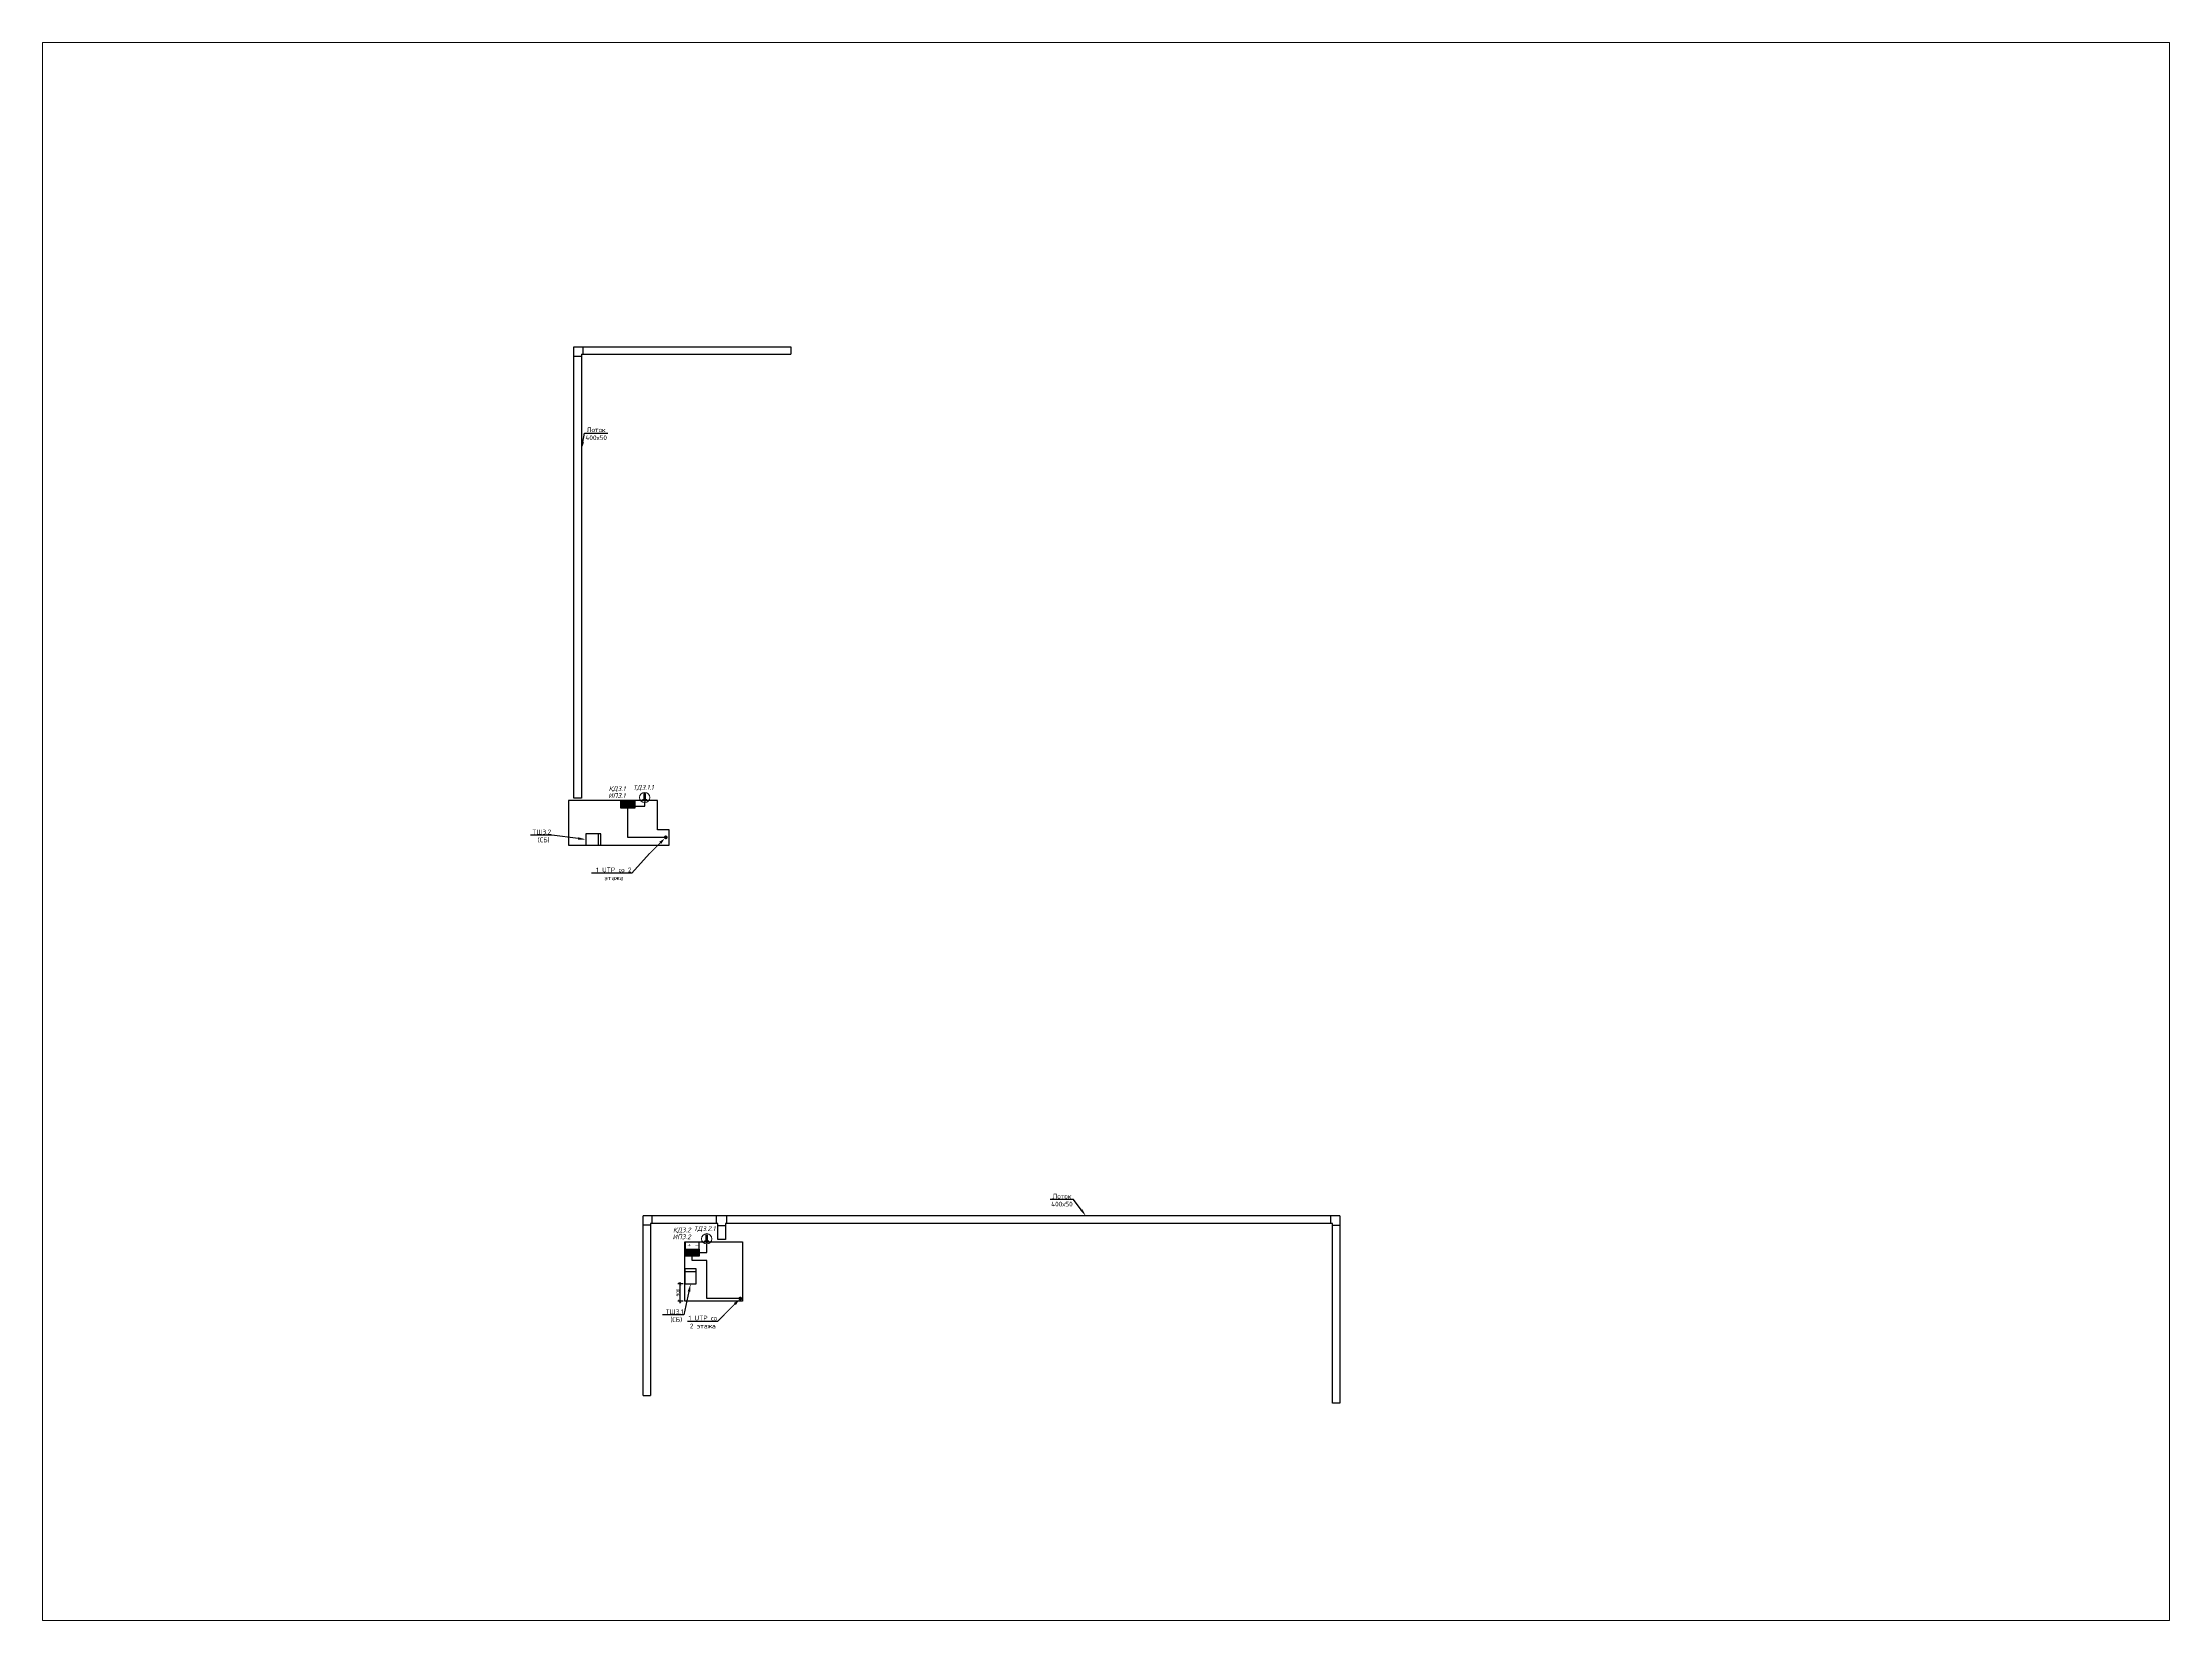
# Paper-space layout '6. 3 этаж' of a CAD drawing. Header units: millimetres. Extents: x 34 to 1152, y 4 to 833.
# The model-space entities are those that its viewports show. They can reach past a viewport. Long polylines and large blocks are cut down to what shows.
import ezdxf
from ezdxf import colors
from ezdxf.entities.mleader import LeaderData, LeaderLine
from ezdxf.math import Vec2, Vec3

# ---------------------------------------------------------------- set-up
doc = ezdxf.new("R2010")
doc.units = ezdxf.units.MM
doc.header["$LTSCALE"] = 0.5
doc.layers.get('0').update_dxf_attribs({"lineweight": 18})
doc.layers.get('Defpoints').update_dxf_attribs({"color": 4, "lineweight": 140})
doc.layers.add('1', color=7, linetype='Continuous')
for name, color, linetype, lineweight in [('_0', 7, 'Continuous', 18), ('_СКУД', 1, 'Continuous', 30), ('АПС извещ', 1, 'Continuous', 30), ('СС_СКК_Лоток', 170, 'Continuous', 25), ('СС_СКС_Оборудование', 6, 'Continuous', 30), ('СС_СКУД_кабель', 7, 'Continuous', 30), ('СС_СКУД_оборудование', 7, 'Continuous', 25), ('СС_СКУД_текст', 7, 'Continuous', 25)]:
    doc.layers.add(name, color=color, linetype=linetype, lineweight=lineweight)
doc.styles.add('BRAZEN-txt', font='isocpeui.ttf')
doc.styles.add('DEN', font='', dxfattribs={"height": 300})
doc.styles.add('ICOCPEUR', font='')
doc.styles.add('ISOCPEUR', font='isocpeui.ttf', dxfattribs={"height": 2.5})
doc.styles.get('DEN').set_extended_font_data('ISOCPEUR')
doc.styles.get('ICOCPEUR').set_extended_font_data('ISOCPEUR')
doc.dimstyles.new('BRAZEN-Размеры_осевые', dxfattribs={"dimscale": 0, "dimtxt": 350, "dimasz": 150, "dimexe": 100, "dimexo": 100, "dimgap": 70, "dimtad": 1, "dimdec": 0, "dimzin": 0, "dimdsep": 46, "dimtxsty": 'BRAZEN-txt', "dimblk": 'ARCHTICK', "dimcen": 1, "dimdle": 100, "dimadec": 0, "dimazin": 0, "dimtfac": 1, "dimtdec": 0, "dimtofl": 0, "dimtmove": 1, "dimatfit": 3, "dimfxl": 1, "dimtolj": 1, "dimtzin": 0, "dimarcsym": 0})

# ---------------------------------------------------------------- blocks, each defined once
blk = doc.blocks.new('*U479')
blk.add_hatch(color=256).paths.add_polyline_path([(-0.7071067811865674, -0.7071067811865532, 1), (0.707106781186539, 0.7071067811865532, 1)])
blk.add_lwpolyline([(-0.7071067811865674, -0.7071067811865532, 0, 1.5, 0), (-2.828427124746199, -2.828427124746213, 2, 2, 0)], format="xyseb")
at = {"const_width": 0.5}
blk.add_lwpolyline([(-8.50000000000001, -8.49999999999999), (-2.828427124746199, -2.828427124746213)], dxfattribs=at)
blk = doc.blocks.new('_ArchTick')
at = {"color": 0, "linetype": 'ByBlock', "const_width": 0.15}
blk.add_lwpolyline([(-0.5, -0.5), (0.5, 0.5)], dxfattribs=at)
blk = doc.blocks.new('*D496')
at = {"layer": 'Defpoints', "color": 0, "transparency": 16777216}
for p in [(17884.99772734699, 253651.4417590142), (17612.3653671002, 252751.4720893755), (17884.895267847, 252751.4720893755)]:
    blk.add_point(p, dxfattribs=at)
at = {"layer": 'СС_СКК_Лоток', "color": 0, "linetype": 'Continuous', "lineweight": -2, "transparency": 16777216}
for p, q in [((17784.99772734699, 253651.4417590142), (17512.3653671002, 253651.4417590142)), ((17612.3653671002, 253751.4417590142), (17612.3653671002, 252651.4720893755)), ((17784.895267847, 252751.4720893755), (17512.3653671002, 252751.4720893755))]:
    blk.add_line(p, q, dxfattribs=at)
at = {"layer": 'СС_СКК_Лоток', "color": 0, "lineweight": -2, "transparency": 16777216, "xscale": 150, "yscale": 150, "zscale": 150}
for p, rotation in [((17612.3653671002, 253651.4417590142), 90), ((17612.3653671002, 252751.4720893755), 270)]:
    blk.add_blockref('_ArchTick', p, dxfattribs=dict(at, rotation=rotation))
at = {"layer": 'СС_СКК_Лоток', "color": 0, "lineweight": 0, "transparency": 16777216, "insert": (17513.07911710026, 253201.4569241948), "char_height": 250, "width": 731.075206624344, "attachment_point": 5, "rotation": 90, "style": 'ICOCPEUR'}
blk.add_mtext('\\A1;{\\H0.71429x;900}', dxfattribs=at)
blk = doc.blocks.new('точка доступа')
at = {"lineweight": 20}
h = blk.add_hatch(color=0, dxfattribs=at)
h.dxf.hatch_style = 1
h.paths.add_polyline_path([(-64.31671359366737, 153.680963498191), (-64.31671359366737, -292.9478224100312), (64.31671359366737, -292.9478224100312), (64.31671359366737, 153.680963498191), (154.1878885817714, 153.680963498191), (-3.552713678800501e-15, 309.5652911968064), (-154.1878885817714, 153.680963498191)])
at = {"color": 0, "lineweight": 20}
for p, q in [((-154.1878885817714, 153.680963498191), (0, 309.5652911968064)), ((-64.31671359366737, 153.680963498191), (-154.1878885817714, 153.680963498191)), ((-64.31671359366737, -292.9478224100312), (-64.31671359366737, 153.680963498191)), ((154.1878885817714, 153.680963498191), (0, 309.5652911968064)), ((64.31671359366737, -292.9478224100312), (64.31671359366737, 153.680963498191)), ((64.31671359366737, 153.680963498191), (154.1878885817714, 153.680963498191)), ((-64.31671359366737, -292.9478224100312), (64.31671359366737, -292.9478224100312))]:
    blk.add_line(p, q, dxfattribs=at)
blk.add_circle((0, 0), 385.2878542186227, dxfattribs=at)
blk = doc.blocks.new('глб87')
at = {"layer": 'АПС извещ', "color": 1, "ltscale": 100}
blk.add_lwpolyline([(188096.3652354904, -212869.5587061155), (187289.8541364425, -212869.5587061155), (187289.8541364425, -213278.6092778648), (188096.3652354904, -213278.6092778648)], close=True, dxfattribs=at)
at = {"layer": '1', "color": 7, "style": 'DEN'}
blk.add_text('+ -', height=300, dxfattribs=at).set_placement((187401.1386283098, -213161.151062093))
blk = doc.blocks.new('A$C2DBE3CD9')
at = {"layer": '_0', "true_color": 0xffffff}
h = blk.add_hatch(color=7, dxfattribs=at)
h.dxf.hatch_style = 1
h.paths.add_polyline_path([(-0.005610655527561903, 541.5949922668806), (355.4271196806803, 541.5949922668806), (355.4271196806803, 0.00213784773950465), (-0.005610655527561903, 0.00213784773950465)])
at = {"layer": '_СКУД', "color": 5, "lineweight": 30, "ltscale": 200}
for points in [[(-0.005610655527561903, 541.5949922668806), (355.4271196806803, 541.5949922668806), (355.4271196806803, 0.00213784773950465), (-0.005610655527561903, 0.00213784773950465)], [(45.32079673800035, 496.2685848641268), (310.1007122871524, 496.2685848641268), (310.1007122871524, 45.32854525028961), (45.32079673800035, 45.32854525028961)]]:
    blk.add_lwpolyline(points, close=True, dxfattribs=at)
for points in [[(45.32079673800035, 496.2685848641268), (310.1007122871524, 45.32854525028961)], [(45.32079673800035, 45.32854525028961), (310.1007122871524, 496.2685848641268)]]:
    blk.add_lwpolyline(points, dxfattribs=at)
blk = doc.blocks.new('_None')

msp = doc.modelspace()

# ---------------------------------------------------------------- linework, layer by layer
at = {"layer": 'СС_СКК_Лоток'}
for p, q in [((12040.0003723346, 279195.0045807644), (12040.0003723346, 302942.9999999829)), ((12040.0003723346, 302942.9999999829), (23459.58347132895, 302942.9999999829)), ((12440.02146020855, 302433.5273476724), (12040.0003723346, 302433.5273476724)), ((12440.01692896338, 302542.9999999829), (12440.98333850862, 279195.0211780798)), ((12440.01692896338, 302542.9999999829), (23459.58347132895, 302542.9999999829)), ((12539.97355213435, 302542.9999999829), (12539.97355213435, 302942.9999999829)), ((23459.58347132895, 302942.9999999829), (23459.58347132895, 302542.9999999829)), ((12440.98333850862, 279195.0211780798), (12040.0003723346, 279195.0045807644)), ((15681.874922939, 247788.5126824538), (15681.874922939, 257233.2273560379)), ((52331.56949849163, 257233.2273560379), (15681.87492293899, 257233.2273560379)), ((16081.874922939, 256738.1861486161), (15681.874922939, 256738.1861486161)), ((19620.49052591098, 256833.2273560379), (16081.874922939, 256833.2273560379)), ((16081.874922939, 256833.2273560379), (16081.874922939, 247788.5126824538)), ((16163.67110772466, 256833.2273560379), (16163.67110772466, 257233.2273560379)), ((19538.16346501361, 256833.2273560379), (19538.16346501361, 257233.2273560379)), ((19620.49052591098, 255990.3222189432), (19620.49052591098, 256833.2273560379)), ((19620.49052591098, 256723.9418457377), (20020.49052591098, 256723.9418457377)), ((24528.43287994702, 256833.2273560379), (20020.49052591098, 256833.2273560379)), ((20020.49052591098, 256833.2273560379), (20020.49052591098, 255990.3222189432)), ((20097.58026695194, 256833.2273560379), (20097.58026695194, 257233.2273560379)), ((51931.56949849165, 256833.2273560379), (24528.43287994702, 256833.2273560379)), ((51847.56949849163, 256833.2273560379), (51847.56949849163, 257233.2273560379)), ((51931.56949849163, 247384.3451851673), (51931.56949849165, 256833.2273560379)), ((51931.56949849163, 256738.3451851673), (52331.56949849165, 256738.3451851673)), ((52331.56949849163, 257233.2273560379), (52331.56949849163, 247384.3451851673)), ((20020.49052591098, 255990.3222189432), (19620.49052591098, 255990.3222189432)), ((15681.874922939, 247788.5126824538), (16081.874922939, 247788.5126824538)), ((52331.56949849163, 247384.3451851673), (51931.56949849163, 247384.3451851673))]:
    msp.add_line(p, q, dxfattribs=at)
at = {"layer": 'СС_СКК_Лоток', "color": 7}
for points in [[(16440.48872212239, 279075.1280782558), (11769.94290574002, 279075.1370677077), (11769.93839202845, 276730), (17059.97333646892, 276730), (17059.97333646893, 277530), (16440.48872212239, 277530), (16440.48872212239, 279075.1280782558)], [(17884.86077061214, 255870.3561632943), (20920.00000000011, 255870.0107784494), (20920, 252751.1284045421), (17884.89527201973, 252751.0948339707), (17885.25022956649, 255870.3561189756)]]:
    msp.add_lwpolyline(points, dxfattribs=at)
at = {"layer": 'СС_СКС_Оборудование', "color": 7}
for p, q in [((13324.13033734558, 277330), (13324.13033734558, 276730)), ((17884.8814322408, 254305.629987714), (18484.8814322408, 254305.629987714))]:
    msp.add_line(p, q, dxfattribs=at)
for points in [[(13469.94210864573, 277330), (12669.94210864573, 277330), (12669.94210864573, 276730), (13469.94210864573, 276730)], [(17884.8814322408, 254451.4417590141), (17884.8814322408, 253651.4417590141), (18484.8814322408, 253651.4417590141), (18484.8814322408, 254451.4417590141)]]:
    msp.add_lwpolyline(points, close=True, dxfattribs=at)
at = {"layer": 'СС_СКУД_кабель', "color": 6}
for points in [[(16878, 277140), (14888.01524544059, 277140), (14888.01524544059, 278679.9119818963)], [(20798.94866724693, 252883.8148727044), (19030.15842730817, 252883.8148727044), (19030.15842730817, 254891.1961655682), (18271.13934866744, 254891.1961655682), (18271.13934866744, 255122.0506608214)]]:
    msp.add_lwpolyline(points, dxfattribs=at)
at = {"layer": 'СС_СКУД_кабель', "color": 84}
for points in [[(14919.30311367413, 278777.7534585968), (15770.43100228362, 278777.7534585967), (15770.43100228362, 278964.6494843595)], [(18302.42721690098, 255299.7670259896), (19030.15842730815, 255299.7670259895), (19030.15842730815, 255761.7596373468)]]:
    msp.add_lwpolyline(points, dxfattribs=at)

# ---------------------------------------------------------------- block references
at = {"layer": 'СС_СКК_Лоток', "xscale": 100, "yscale": 100, "zscale": 100}
msp.add_blockref('*U479', (16878, 277140), dxfattribs=at)
at = {"layer": 'СС_СКК_Лоток', "color": 7, "xscale": 100, "yscale": 100, "zscale": 100}
msp.add_blockref('*U479', (20798.94866724693, 252883.8148727044), dxfattribs=at)
at = {"layer": 'СС_СКУД_оборудование', "linetype": 'ByBlock', "lineweight": 30, "yscale": 1.35, "zscale": 1.3, "rotation": 270}
for p in [(14522.43718261321, 279035.3391015769), (17905.56128584007, 255477.4777805021)]:
    msp.add_blockref('A$C2DBE3CD9', p, dxfattribs=at)
at = {"layer": 'СС_СКУД_оборудование', "color": 5, "xscale": 0.7, "yscale": 0.7, "zscale": 0.7, "rotation": 180}
for p in [(15770.43100228362, 279234.3509823126), (19030.15842730815, 256031.4611352999)]:
    msp.add_blockref('точка доступа', p, dxfattribs=at)
at = {"layer": 'СС_СКУД_оборудование', "xscale": 0.9025304142727476, "yscale": 0.9025304142727476, "zscale": 0.9025304142727476}
msp.add_blockref('глб87', (-151127.6006923481, 447967.9149782244), dxfattribs=at)

# ---------------------------------------------------------------- texts
at = {"layer": 'СС_СКУД_текст', "color": 7, "lineweight": 20, "style": 'ISOCPEUR'}
for s, p in [('КД3.1', (13876.59609160278, 279575.7897782531)), ('ИП3.1', (13850.95678854346, 279214.1991294217)), ('ИП3.2', (17234.08089177031, 256006.3034311226)), ('КД3.2', (17259.72019482963, 256367.894079954))]:
    msp.add_text(s, height=250, dxfattribs=at).set_placement(p)
at = {"layer": 'СС_СКУД_текст', "style": 'ISOCPEUR'}
for s, p in [('ТД3.1.1', (15155.25438222274, 279642.9059781884)), ('ТД3.2.1', (18348.07559290575, 256440.0161311757))]:
    msp.add_text(s, height=250, dxfattribs=at).set_placement(p)

# ---------------------------------------------------------------- dimensions: what is measured, and where the dimension line sits
at = {"layer": 'СС_СКК_Лоток', "color": 7, "lineweight": 0}
dim = msp.add_linear_dim(base=(17612.3653671002, 252751.4720893755), p1=(17884.99772734698, 253651.4417590141), p2=(17884.89526784699, 252751.4720893754), angle=270, text='{\\H0.71429x;<>}', dimstyle='BRAZEN-Размеры_осевые', override={"dimscale": 1, "dimtxt": 250, "dimgap": 10, "dimtxsty": 'ICOCPEUR'}, dxfattribs=at)
dim.commit()
dim.dimension.update_dxf_attribs({"geometry": '*D496', "text_midpoint": (17513.07911710026, 253201.4569241948)})

# ---------------------------------------------------------------- leaders
ml = msp.add_multileader_mtext('Standard', dxfattribs=at)
ml.set_content('Лоток\\P400х50', color=7, style='ICOCPEUR')
ml.set_leader_properties()
ml.build(insert=Vec2(0, 0))
ml.multileader.update_dxf_attribs({"text_left_attachment_type": 6, "text_right_attachment_type": 6, "dogleg_length": 100, "arrow_head_size": 400})
ctx = ml.context
ctx.base_point, ctx.char_height, ctx.arrow_head_size, ctx.landing_gap_size, ctx.plane_origin = Vec3(12706.00000000006, 298397.9999999829), 250, 400, 0, Vec3(18293.10403446091, 296435.83936277)
ctx.left_attachment, ctx.right_attachment, ctx.text_align_type = 6, 6, 1
notes = []
notes.append((ctx, [(1, (1, 1, 0), (12606.00000000006, 298397.9999999829), (1, 0), 100, [(0, [(12440.22415971314, 297536.4071113658)], 0, [])])]))
ctx.mtext.insert, ctx.mtext.width, ctx.mtext.alignment, ctx.mtext.flow_direction = Vec3(13218.50000000006, 298697.9999999829), 2467.273733857088, 2, 5
ml = msp.add_multileader_mtext('Standard', dxfattribs=at)
ml.set_content('ТШ3.2\\P (СБ)', color=7, style='ICOCPEUR')
ml.set_leader_properties()
ml.build(insert=Vec2(0, 0))
ml.multileader.update_dxf_attribs({"text_left_attachment_type": 6, "text_right_attachment_type": 6, "dogleg_length": 100, "arrow_head_size": 400})
ctx = ml.context
ctx.base_point, ctx.char_height, ctx.arrow_head_size, ctx.landing_gap_size, ctx.plane_origin = Vec3(9955, 277249), 250, 400, 0, Vec3(17726.02543447385, 274908.4627542447)
ctx.left_attachment, ctx.right_attachment, ctx.text_align_type = 6, 6, 1
notes.append((ctx, [(0, (1, 1, 0), (10880, 277249), (-1, 0), 100, [(0, [(12669.94210864573, 277030)], 0, [])])]))
ctx.mtext.insert, ctx.mtext.width, ctx.mtext.alignment, ctx.mtext.flow_direction = Vec3(10367.5, 277549), 1520.837457226589, 2, 5
ml = msp.add_multileader_mtext('Standard', dxfattribs=at)
ml.set_content('1 UTP со 2 этажа', color=7, style='ICOCPEUR')
ml.set_leader_properties()
ml.set_arrow_properties(name='NONE')
ml.build(insert=Vec2(0, 0))
ml.multileader.update_dxf_attribs({"text_left_attachment_type": 6, "text_right_attachment_type": 6, "dogleg_length": 100, "arrow_head_size": 400})
ctx = ml.context
ctx.base_point, ctx.char_height, ctx.arrow_head_size, ctx.landing_gap_size, ctx.plane_origin = Vec3(13307.04883615571, 275254.0383488918), 250, 400, 0, Vec3(20281.06275214751, 274835.8200726552)
ctx.left_attachment, ctx.right_attachment, ctx.text_align_type = 6, 6, 1
notes.append((ctx, [(0, (1, 1, 0), (15091.13974524662, 275254.0383488918), (-1, 0), 100, [(0, [(16028, 276290)], 0, [])])]))
ctx.mtext.insert, ctx.mtext.width, ctx.mtext.alignment, ctx.mtext.flow_direction = Vec3(14149.09429070116, 275554.0383488918), 1991.196945939679, 2, 5
ml = msp.add_multileader_mtext('Standard', dxfattribs=at)
ml.set_content('Лоток\\P400х50', color=7, style='ICOCPEUR')
ml.set_leader_properties()
ml.build(insert=Vec2(0, 0))
ml.multileader.update_dxf_attribs({"text_left_attachment_type": 6, "text_right_attachment_type": 6, "dogleg_length": 100, "arrow_head_size": 400})
ctx = ml.context
ctx.base_point, ctx.char_height, ctx.arrow_head_size, ctx.landing_gap_size, ctx.plane_origin = Vec3(37199.87217987503, 258094.7361546232), 250, 400, 0, Vec3(42786.97621433588, 256132.5755174102)
ctx.left_attachment, ctx.right_attachment, ctx.text_align_type = 6, 6, 1
notes.append((ctx, [(0, (1, 1, 0), (38324.87217987503, 258094.7361546232), (-1, 0), 100, [(0, [(38965.67011027539, 257233.2273560379)], 0, [])])]))
ctx.mtext.insert, ctx.mtext.width, ctx.mtext.alignment, ctx.mtext.flow_direction = Vec3(37712.37217987503, 258394.7361546232), 2467.273733857088, 2, 5
ml = msp.add_multileader_mtext('Standard', dxfattribs=at)
ml.set_content('ТШ3.1\\P (СБ)', color=7, style='ICOCPEUR')
ml.set_leader_properties()
ml.build(insert=Vec2(0, 0))
ml.multileader.update_dxf_attribs({"text_left_attachment_type": 6, "text_right_attachment_type": 6, "dogleg_length": 100, "arrow_head_size": 400})
ctx = ml.context
ctx.base_point, ctx.char_height, ctx.arrow_head_size, ctx.landing_gap_size, ctx.plane_origin = Vec3(16954.49999911635, 252021.6785200451), 250, 400, 0, Vec3(24675.5254335902, 249681.1412742897)
ctx.left_attachment, ctx.right_attachment, ctx.text_align_type = 6, 6, 1
notes.append((ctx, [(0, (1, 1, 0), (17829.49999911635, 252021.6785200451), (-1, 0), 100, [(0, [(18184.8814322408, 253651.4417590141)], 0, [])])]))
ctx.mtext.insert, ctx.mtext.width, ctx.mtext.alignment, ctx.mtext.flow_direction = Vec3(17341.99999911635, 252321.6785200451), 1520.837457226589, 2, 5
ml = msp.add_multileader_mtext('Standard', dxfattribs=at)
ml.set_content('1 UTP со \\P2 этажа', color=7, style='ICOCPEUR')
ml.set_leader_properties()
ml.set_arrow_properties(name='NONE')
ml.build(insert=Vec2(0, 0))
ml.multileader.update_dxf_attribs({"text_left_attachment_type": 6, "text_right_attachment_type": 6, "dogleg_length": 100, "arrow_head_size": 400})
ctx = ml.context
ctx.base_point, ctx.char_height, ctx.arrow_head_size, ctx.landing_gap_size, ctx.plane_origin = Vec3(18143.99499558251, 251683.7060697405), 250, 400, 0, Vec3(24652.59565360142, 250692.2733314729)
ctx.left_attachment, ctx.right_attachment, ctx.text_align_type = 6, 6, 1
notes.append((ctx, [(0, (1, 1, 0), (19605.35863194615, 251683.7060697405), (-1, 0), 100, [(0, [(19948.94866724693, 252033.8148727044)], 0, [])])]))
ctx.mtext.insert, ctx.mtext.width, ctx.mtext.defined_height, ctx.mtext.alignment, ctx.mtext.flow_direction = Vec3(18824.67681376433, 251983.7060697405), 3638.41469319363, 845.8566866192657, 2, 5
for ctx, leaders in notes:
    for number, flags, end, landing, length, lines in leaders:
        leader = LeaderData()
        leader.index, (leader.has_last_leader_line, leader.has_dogleg_vector, leader.attachment_direction) = number, flags
        leader.last_leader_point, leader.dogleg_vector, leader.dogleg_length = Vec3(end), Vec3(landing), length
        for number, points, colour, breaks in lines:
            line = LeaderLine()
            line.index, line.vertices, line.color, line.breaks = number, Vec3.list(points), colors.encode_raw_color(colour), breaks
            leader.lines.append(line)
        ctx.leaders.append(leader)

psp = doc.layouts.new('6. 3 этаж')

# ---------------------------------------------------------------- viewports
at = {"layer": 'Defpoints'}
psp.add_viewport(center=(593.0070460026409, 418.4268026719992), size=(1118.463836282082, 829.7950049609772), view_center_point=(40028.64866675532, 277447.3697752362), view_height=82979.49901280584, dxfattribs=at)

doc.saveas('drawing.dxf')
